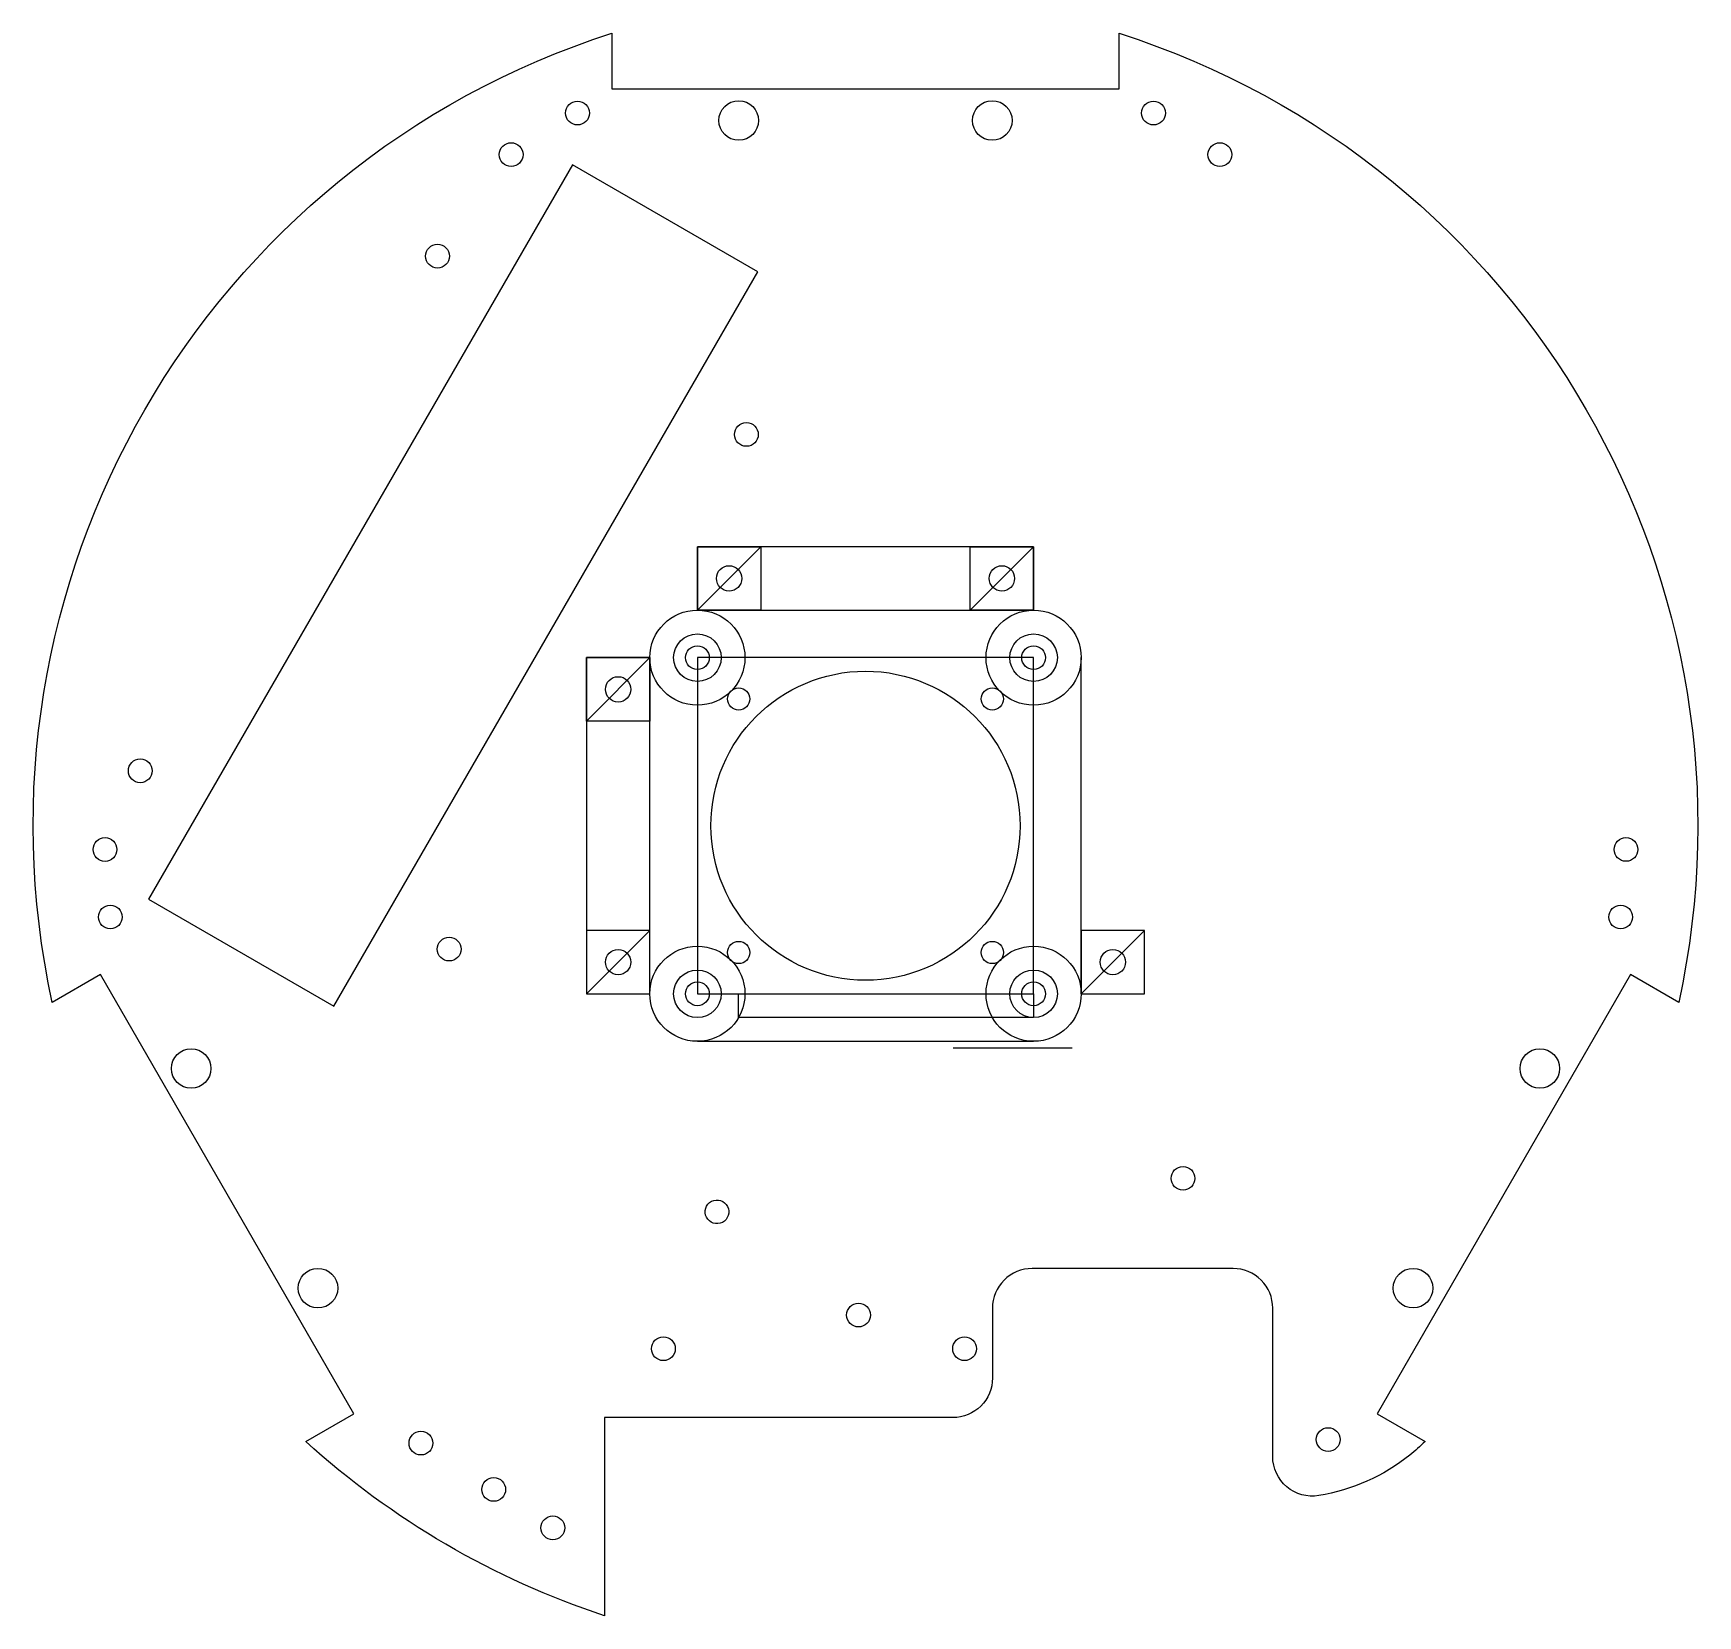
# Model space of a CAD drawing. Header units: millimetres. Extents: x -105 to 105, y -100 to 100.
import ezdxf

# ---------------------------------------------------------------- set-up
doc = ezdxf.new("R2010")
doc.units = ezdxf.units.MM
doc.layers.get('0').update_dxf_attribs({"linetype": 'CONTINUOUS'})

msp = doc.modelspace()

# ---------------------------------------------------------------- linework, layer by layer
for p, q in [((21.21, 35.21), (-21.21, 35.21)), ((-21.21, 35.21), (-21.21, 27.21)), ((-21.21, 35.21), (-13.21, 35.21)), ((-21.21, 27.21), (-21.21, 35.21)), ((-21.21, 27.21), (-13.21, 35.21)), ((-13.21, 35.21), (-13.21, 27.21)), ((13.21, 27.21), (13.21, 35.21)), ((13.21, 35.21), (21.21, 35.21)), ((21.21, 35.21), (13.21, 27.21)), ((21.21, 27.21), (21.21, 35.21)), ((21.21, 35.21), (21.21, 27.21)), ((-21.21, 27.21), (21.21, 27.21)), ((-21.21, 27.21), (21.21, 27.21)), ((-13.21, 27.21), (-21.21, 27.21)), ((21.21, 27.21), (13.21, 27.21)), ((-27.21, 21.21), (-35.21, 21.21)), ((-35.21, 21.21), (-35.21, -21.21)), ((-35.21, 21.21), (-27.21, 21.21)), ((-35.21, 13.21), (-35.21, 21.21)), ((-35.21, 13.21), (-27.21, 21.21)), ((-27.21, -21.21), (-27.21, 21.21)), ((-27.21, -21.21), (-27.21, 21.21)), ((-27.21, 21.21), (-27.21, 13.21)), ((-21.21, 21.21), (-21.21, -21.21)), ((21.21, 21.21), (-21.21, 21.21)), ((21.21, -21.21), (21.21, 21.21)), ((27.21, -21.21), (27.21, 21.21)), ((-27.21, 13.21), (-35.21, 13.21)), ((-27.21, -13.21), (-35.21, -13.21)), ((-35.21, -13.21), (-35.21, -21.21)), ((-35.21, -21.21), (-27.21, -13.21)), ((-27.21, -21.21), (-27.21, -13.21)), ((35.21, -13.21), (27.21, -13.21)), ((27.21, -13.21), (27.21, -21.21)), ((35.21, -13.21), (27.21, -21.21)), ((35.21, -21.21), (35.21, -13.21)), ((-35.21, -21.21), (-27.21, -21.21)), ((-35.21, -21.21), (-27.21, -21.21)), ((-21.21, -21.21), (21.21, -21.21)), ((27.21, -21.21), (35.21, -21.21)), ((-21.21, -27.21), (21.21, -27.21)), ((11.08, -28.03), (26.08, -28.03))]:
    msp.add_line(p, q)
msp.add_lwpolyline([(57.2, -84.54, -0.463561), (51.38, -79.61), (51.38, -60.88, 0.414214), (46.38, -55.88), (21.02, -55.88, 0.414214), (16.02, -60.88), (16.02, -69.7, -0.414214), (11.02, -74.7), (-32.95, -74.7), (-32.95, -99.7, -0.104968), (-70.61, -77.72), (-64.54, -74.21), (-96.54, -18.79), (-102.61, -22.29, -0.386431), (-32, 100), (-32, 93), (32, 93), (32, 100, -0.386431), (102.61, -22.29), (96.54, -18.79), (64.54, -74.21), (70.61, -77.72, -0.006109), (68.69, -79.42, -0.127805)], format="xyb", close=True)
for points in [[(-90.46, -9.26), (-67.08, -22.76), (-13.58, 69.9), (-36.96, 83.4)], [(-16.02, -21.21), (21.21, -21.21), (21.21, -24.21), (-16.02, -24.21)]]:
    msp.add_lwpolyline(points, close=True)
for centre, radius in [((-36.34, 89.94), 1.5), ((-16, 89), 2.5), ((16, 89), 2.5), ((36.34, 89.94), 1.5), ((-44.71, 84.69), 1.5), ((44.71, 84.69), 1.5), ((-54, 71.88), 1.5), ((-15.03, 49.38), 1.5), ((-17.21, 31.21), 1.6), ((17.21, 31.21), 1.6), ((-21.21, 21.21), 6), ((21.21, 21.21), 6), ((-21.21, 21.21), 3), ((21.21, 21.21), 3), ((-21.21, 21.21), 1.5), ((21.21, 21.21), 1.5), ((0, 0), 19.5), ((-31.21, 17.21), 1.6), ((-16, 16), 1.4), ((16, 16), 1.4), ((-91.5, 6.93), 1.5), ((-95.95, -3), 1.5), ((95.95, -2.99), 1.5), ((-95.28, -11.52), 1.5), ((95.28, -11.52), 1.5), ((-52.53, -15.57), 1.5), ((-16, -16), 1.4), ((16, -16), 1.4), ((-31.21, -17.21), 1.6), ((-21.21, -21.21), 6), ((21.21, -21.21), 6), ((31.21, -17.21), 1.6), ((-21.21, -21.21), 3), ((21.21, -21.21), 3), ((-21.21, -21.21), 1.5), ((21.21, -21.21), 1.5), ((-85.08, -30.64), 2.5), ((85.08, -30.64), 2.5), ((40.06, -44.5), 1.5), ((-69.08, -58.36), 2.5), ((69.08, -58.36), 2.5), ((-0.88, -61.75), 1.5), ((-25.5, -66), 1.5), ((12.5, -66), 1.5), ((-56.09, -77.91), 1.5), ((58.38, -77.47), 1.5), ((-46.91, -83.76), 1.5), ((-39.45, -88.61), 1.5)]:
    msp.add_circle(centre, radius)
msp.add_ellipse((-18.74, -48.73), major_axis=(0.68, -1.33), ratio=1)

doc.saveas('drawing.dxf')
